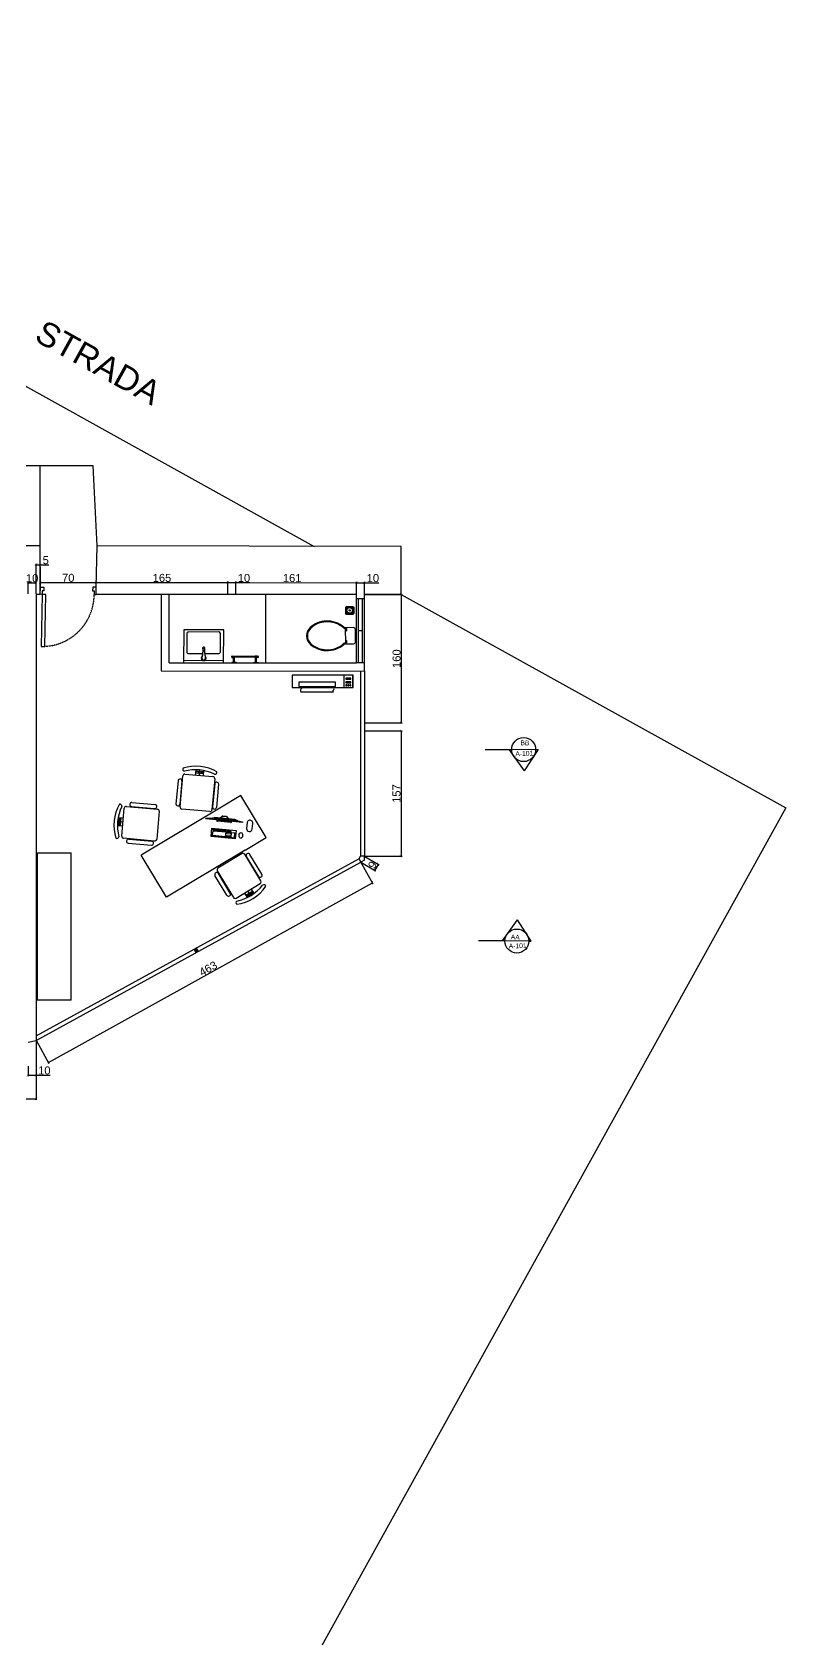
# Model space of a CAD drawing. Header units: millimetres. Extents: x 4804 to 8663, y 84 to 4858.
# Drawn here: x 7720 to 8663, y 2850 to 4858 of the extents above; entities that cross this region are included whole.
import ezdxf

# ---------------------------------------------------------------- set-up
doc = ezdxf.new("R2010")
doc.units = ezdxf.units.MM
doc.linetypes.add('HIDDEN', pattern=[0.375, 0.25, -0.125])
for name, color, linetype in [('A-DOOR-FULL', 3, 'Continuous'), ('A-FLOOR-STRS', 3, 'Continuous'), ('A-FURN', 9, 'Continuous'), ('A-GLAZ-FULL', 4, 'Continuous'), ('A-WALL-FULL-EXTR', 1, 'Continuous'), ('A-WALL-FULL-INTR', 2, 'Continuous'), ('QUOTE', 5, 'Continuous')]:
    doc.layers.add(name, color=color, linetype=linetype)
doc.styles.get("Standard").update_dxf_attribs({"font": 'Arial.ttf'})
doc.dimstyles.new('ISO-25', dxfattribs={"dimtxt": 2.5, "dimasz": 2.5, "dimexe": 1.25, "dimexo": 0.625, "dimtad": 1, "dimtxsty": 'Standard', "dimcen": 2.5, "dimadec": 0, "dimazin": 0, "dimtfac": 1, "dimtmove": 0, "dimatfit": 3, "dimfxl": 1, "dimarcsym": 0})

# ---------------------------------------------------------------- blocks, each defined once
blk = doc.blocks.new('_ArchTick')
at = {"color": 0, "linetype": 'ByBlock', "const_width": 0.15}
blk.add_lwpolyline([(-0.5, -0.5), (0.5, 0.5)], dxfattribs=at)
blk = doc.blocks.new('*D14')
at = {"layer": 'Defpoints', "color": 0, "transparency": 16777216}
for p in [(6837.4, 3589.5), (7725.4, 3591), (7725.5, 3525.2)]:
    blk.add_point(p, dxfattribs=at)
at = {"layer": 'QUOTE', "color": 0, "lineweight": -2, "transparency": 16777216}
for p, q in [((6837.4, 3588.9), (6837.5, 3522.5)), ((7725.4, 3590.4), (7725.5, 3524)), ((6837.5, 3523.7), (7725.5, 3525.2))]:
    blk.add_line(p, q, dxfattribs=at)
at = {"layer": 'QUOTE', "color": 0, "lineweight": -2, "transparency": 16777216, "xscale": 3, "yscale": 3, "zscale": 3}
for p, rotation in [((6837.5, 3523.7), 180.0972276845525), ((7725.5, 3525.2), 0.09722768455243386)]:
    blk.add_blockref('_ArchTick', p, dxfattribs=dict(at, rotation=rotation))
at = {"layer": 'QUOTE', "color": 0, "transparency": 16777216, "insert": (7281.5, 3530.2), "char_height": 10, "attachment_point": 5, "rotation": 0.0972}
blk.add_mtext('888', dxfattribs=at)
blk = doc.blocks.new('*D18')
at = {"layer": 'Defpoints', "color": 0, "transparency": 16777216}
for p in [(8130.5, 3823), (8145.9, 3795.3), (7725.4, 3598.3)]:
    blk.add_point(p, dxfattribs=at)
at = {"layer": 'QUOTE', "color": 0, "lineweight": -2, "transparency": 16777216}
for p, q in [((8130.8, 3822.5), (8146.5, 3794.2)), ((7740.7, 3570.6), (8145.9, 3795.3)), ((7725.7, 3597.8), (7741.4, 3569.6))]:
    blk.add_line(p, q, dxfattribs=at)
at = {"layer": 'QUOTE', "color": 0, "lineweight": -2, "transparency": 16777216, "xscale": 3, "yscale": 3, "zscale": 3}
for p, rotation in [((8145.9, 3795.3), 29.01081210892175), ((7740.7, 3570.6), 209.0108121089217)]:
    blk.add_blockref('_ArchTick', p, dxfattribs=dict(at, rotation=rotation))
at = {"layer": 'QUOTE', "color": 0, "transparency": 16777216, "insert": (7940.5, 3688), "char_height": 10, "attachment_point": 5, "rotation": 29.0108}
blk.add_mtext('463', dxfattribs=at)
blk = doc.blocks.new('*D42')
at = {"layer": 'Defpoints', "color": 0, "transparency": 16777216}
for p in [(8136.2, 4155.5), (8136.1, 3995.4), (8181.9, 3995.3)]:
    blk.add_point(p, dxfattribs=at)
at = {"layer": 'QUOTE', "color": 0, "lineweight": -2, "transparency": 16777216}
for p, q in [((8136.8, 4155.5), (8183.2, 4155.5)), ((8182, 4155.5), (8181.9, 3995.3)), ((8136.7, 3995.4), (8183.1, 3995.3))]:
    blk.add_line(p, q, dxfattribs=at)
at = {"layer": 'QUOTE', "color": 0, "lineweight": -2, "transparency": 16777216, "xscale": 3, "yscale": 3, "zscale": 3}
for p, rotation in [((8182, 4155.5), 89.96210834138746), ((8181.9, 3995.3), 269.9621083413875)]:
    blk.add_blockref('_ArchTick', p, dxfattribs=dict(at, rotation=rotation))
at = {"layer": 'QUOTE', "color": 0, "transparency": 16777216, "insert": (8176.2, 4075.4), "char_height": 10, "attachment_point": 5, "rotation": 89.9621}
blk.add_mtext('160', dxfattribs=at)
blk = doc.blocks.new('*D44')
at = {"layer": 'Defpoints', "color": 0, "transparency": 16777216}
for p in [(7715.4, 3567), (7725.4, 3567), (7725.4, 3555)]:
    blk.add_point(p, dxfattribs=at)
at = {"layer": 'QUOTE', "color": 0, "lineweight": -2, "transparency": 16777216}
for p, q in [((7715.4, 3566.3), (7715.4, 3553.7)), ((7715.4, 3555), (7725.4, 3555)), ((7725.4, 3566.3), (7725.4, 3553.7)), ((7725.4, 3555), (7743, 3555))]:
    blk.add_line(p, q, dxfattribs=at)
at = {"layer": 'QUOTE', "color": 0, "lineweight": -2, "transparency": 16777216, "xscale": 3, "yscale": 3, "zscale": 3, "rotation": 180}
blk.add_blockref('_ArchTick', (7715.4, 3555), dxfattribs=at)
at = {"layer": 'QUOTE', "color": 0, "lineweight": -2, "transparency": 16777216, "xscale": 3, "yscale": 3, "zscale": 3}
blk.add_blockref('_ArchTick', (7725.4, 3555), dxfattribs=at)
at = {"layer": 'QUOTE', "color": 0, "transparency": 16777216, "insert": (7735.7, 3560.7), "char_height": 10, "attachment_point": 5}
blk.add_mtext('10', dxfattribs=at)
blk = doc.blocks.new('*D27')
at = {"layer": 'Defpoints', "color": 0, "transparency": 16777216}
for p in [(8131.6, 3821), (8136, 3828.4), (8148.8, 3810.9)]:
    blk.add_point(p, dxfattribs=at)
at = {"layer": 'QUOTE', "color": 0, "lineweight": -2, "transparency": 16777216}
for p, q in [((8132.1, 3820.7), (8149.9, 3810.3)), ((8136.5, 3828.1), (8154.2, 3817.7)), ((8153.1, 3818.3), (8148.8, 3810.9))]:
    blk.add_line(p, q, dxfattribs=at)
at = {"layer": 'QUOTE', "color": 0, "lineweight": -2, "transparency": 16777216, "xscale": 3, "yscale": 3, "zscale": 3}
for p, rotation in [((8153.1, 3818.3), 59.47457233939542), ((8148.8, 3810.9), 239.4745723393954)]:
    blk.add_blockref('_ArchTick', p, dxfattribs=dict(at, rotation=rotation))
at = {"layer": 'QUOTE', "color": 0, "transparency": 16777216, "insert": (8146, 3817.5), "char_height": 10, "attachment_point": 5, "rotation": 59.4746}
blk.add_mtext('9', dxfattribs=at)
blk = doc.blocks.new('*D28')
at = {"layer": 'Defpoints', "color": 0, "transparency": 16777216}
for p in [(8136.1, 3985.3), (8136, 3828.4), (8181.7, 3828.4)]:
    blk.add_point(p, dxfattribs=at)
at = {"layer": 'QUOTE', "color": 0, "lineweight": -2, "transparency": 16777216}
for p, q in [((8136.7, 3985.3), (8183.1, 3985.3)), ((8181.9, 3985.3), (8181.7, 3828.4)), ((8136.6, 3828.4), (8183, 3828.4))]:
    blk.add_line(p, q, dxfattribs=at)
at = {"layer": 'QUOTE', "color": 0, "lineweight": -2, "transparency": 16777216, "xscale": 3, "yscale": 3, "zscale": 3}
for p, rotation in [((8181.9, 3985.3), 89.96210834138833), ((8181.7, 3828.4), 269.9621083413884)]:
    blk.add_blockref('_ArchTick', p, dxfattribs=dict(at, rotation=rotation))
at = {"layer": 'QUOTE', "color": 0, "transparency": 16777216, "insert": (8176.1, 3906.8), "char_height": 10, "attachment_point": 5, "rotation": 89.9621}
blk.add_mtext('157', dxfattribs=at)
blk = doc.blocks.new('*D35')
at = {"layer": 'Defpoints', "color": 0, "transparency": 16777216}
for p in [(7725.4, 4170.2), (7715.4, 4155.8), (7725.4, 4155.8)]:
    blk.add_point(p, dxfattribs=at)
at = {"layer": 'QUOTE', "color": 0, "lineweight": -2, "transparency": 16777216}
for p, q in [((7715.4, 4156.4), (7715.4, 4171.5)), ((7715.4, 4170.2), (7725.4, 4170.2)), ((7725.4, 4156.4), (7725.4, 4171.4))]:
    blk.add_line(p, q, dxfattribs=at)
at = {"layer": 'QUOTE', "color": 0, "lineweight": -2, "transparency": 16777216, "xscale": 3, "yscale": 3, "zscale": 3}
for p, rotation in [((7715.4, 4170.2), 179.9621083414018), ((7725.4, 4170.2), 359.9621083414019)]:
    blk.add_blockref('_ArchTick', p, dxfattribs=dict(at, rotation=rotation))
at = {"layer": 'QUOTE', "color": 0, "transparency": 16777216, "insert": (7720.4, 4175.9), "char_height": 10, "attachment_point": 5, "rotation": 359.9621}
blk.add_mtext('10', dxfattribs=at)
blk = doc.blocks.new('*D36')
at = {"layer": 'Defpoints', "color": 0, "transparency": 16777216}
for p in [(7730.6, 4192.8), (7725.4, 4155.8), (7730.5, 4155.8)]:
    blk.add_point(p, dxfattribs=at)
at = {"layer": 'QUOTE', "color": 0, "lineweight": -2, "transparency": 16777216}
for p, q in [((7725.4, 4156.4), (7725.4, 4194)), ((7725.4, 4192.8), (7730.6, 4192.8)), ((7730.5, 4156.4), (7730.6, 4194)), ((7730.6, 4192.8), (7741.4, 4192.8))]:
    blk.add_line(p, q, dxfattribs=at)
at = {"layer": 'QUOTE', "color": 0, "lineweight": -2, "transparency": 16777216, "xscale": 3, "yscale": 3, "zscale": 3}
for p, rotation in [((7725.4, 4192.8), 179.9621083413977), ((7730.6, 4192.8), 359.9621083413978)]:
    blk.add_blockref('_ArchTick', p, dxfattribs=dict(at, rotation=rotation))
at = {"layer": 'QUOTE', "color": 0, "transparency": 16777216, "insert": (7737.5, 4198.5), "char_height": 10, "attachment_point": 5, "rotation": 359.9621}
blk.add_mtext('5', dxfattribs=at)
blk = doc.blocks.new('*D37')
at = {"layer": 'Defpoints', "color": 0, "transparency": 16777216}
for p in [(7800.5, 4170.6), (7730.5, 4155.9), (7800.5, 4155.7)]:
    blk.add_point(p, dxfattribs=at)
at = {"layer": 'QUOTE', "color": 0, "lineweight": -2, "transparency": 16777216}
for p, q in [((7730.5, 4156.5), (7730.6, 4172)), ((7730.6, 4170.7), (7800.5, 4170.6)), ((7800.5, 4156.3), (7800.6, 4171.8))]:
    blk.add_line(p, q, dxfattribs=at)
at = {"layer": 'QUOTE', "color": 0, "lineweight": -2, "transparency": 16777216, "xscale": 3, "yscale": 3, "zscale": 3}
for p, rotation in [((7730.6, 4170.7), 179.8934325232103), ((7800.5, 4170.6), 359.8934325232102)]:
    blk.add_blockref('_ArchTick', p, dxfattribs=dict(at, rotation=rotation))
at = {"layer": 'QUOTE', "color": 0, "transparency": 16777216, "insert": (7765.6, 4176.4), "char_height": 10, "attachment_point": 5, "rotation": 359.8934}
blk.add_mtext('70', dxfattribs=at)
blk = doc.blocks.new('*D38')
at = {"layer": 'Defpoints', "color": 0, "transparency": 16777216}
for p in [(7965, 4170.5), (7800.5, 4155.7), (7965, 4155.6)]:
    blk.add_point(p, dxfattribs=at)
at = {"layer": 'QUOTE', "color": 0, "lineweight": -2, "transparency": 16777216}
for p, q in [((7800.5, 4156.3), (7800.5, 4171.8)), ((7800.5, 4170.6), (7965, 4170.5)), ((7965, 4156.3), (7965, 4171.7))]:
    blk.add_line(p, q, dxfattribs=at)
at = {"layer": 'QUOTE', "color": 0, "lineweight": -2, "transparency": 16777216, "xscale": 3, "yscale": 3, "zscale": 3}
for p, rotation in [((7800.5, 4170.6), 179.9677185186869), ((7965, 4170.5), 359.9677185186869)]:
    blk.add_blockref('_ArchTick', p, dxfattribs=dict(at, rotation=rotation))
at = {"layer": 'QUOTE', "color": 0, "transparency": 16777216, "insert": (7882.8, 4176.3), "char_height": 10, "attachment_point": 5, "rotation": 359.9677}
blk.add_mtext('165', dxfattribs=at)
blk = doc.blocks.new('*D6')
at = {"layer": 'Defpoints', "color": 0, "transparency": 16777216}
for p in [(7975, 4170.5), (7965, 4155.6), (7975, 4155.6)]:
    blk.add_point(p, dxfattribs=at)
at = {"layer": 'QUOTE', "color": 0, "lineweight": -2, "transparency": 16777216}
for p, q in [((7965, 4156.3), (7965, 4171.7)), ((7965, 4170.5), (7975, 4170.5)), ((7975, 4156.2), (7975, 4171.7)), ((7975, 4170.5), (7992.6, 4170.5))]:
    blk.add_line(p, q, dxfattribs=at)
at = {"layer": 'QUOTE', "color": 0, "lineweight": -2, "transparency": 16777216, "xscale": 3, "yscale": 3, "zscale": 3}
for p, rotation in [((7965, 4170.5), 179.967709681497), ((7975, 4170.5), 359.967709681497)]:
    blk.add_blockref('_ArchTick', p, dxfattribs=dict(at, rotation=rotation))
at = {"layer": 'QUOTE', "color": 0, "transparency": 16777216, "insert": (7985.3, 4176.2), "char_height": 10, "attachment_point": 5, "rotation": 359.9677}
blk.add_mtext('10', dxfattribs=at)
blk = doc.blocks.new('*D39')
at = {"layer": 'Defpoints', "color": 0, "transparency": 16777216}
for p in [(8126.2, 4170.4), (7965, 4155.6), (8126.2, 4155.5)]:
    blk.add_point(p, dxfattribs=at)
at = {"layer": 'QUOTE', "color": 0, "lineweight": -2, "transparency": 16777216}
for p, q in [((7965, 4156.3), (7965, 4171.7)), ((7965, 4170.5), (8126.2, 4170.4)), ((8126.2, 4156.1), (8126.2, 4171.6))]:
    blk.add_line(p, q, dxfattribs=at)
at = {"layer": 'QUOTE', "color": 0, "lineweight": -2, "transparency": 16777216, "xscale": 3, "yscale": 3, "zscale": 3}
for p, rotation in [((7965, 4170.5), 179.9621083413872), ((8126.2, 4170.4), 359.9621083413872)]:
    blk.add_blockref('_ArchTick', p, dxfattribs=dict(at, rotation=rotation))
at = {"layer": 'QUOTE', "color": 0, "transparency": 16777216, "insert": (8045.6, 4176.1), "char_height": 10, "attachment_point": 5, "rotation": 359.9621}
blk.add_mtext('161', dxfattribs=at)
blk = doc.blocks.new('*D40')
at = {"layer": 'Defpoints', "color": 0, "transparency": 16777216}
for p in [(8136.2, 4170.4), (8126.2, 4155.5), (8136.2, 4155.5)]:
    blk.add_point(p, dxfattribs=at)
at = {"layer": 'QUOTE', "color": 0, "lineweight": -2, "transparency": 16777216}
for p, q in [((8126.2, 4156.1), (8126.2, 4171.6)), ((8126.2, 4170.4), (8136.2, 4170.4)), ((8136.2, 4156.1), (8136.2, 4171.6)), ((8136.2, 4170.4), (8153.8, 4170.4))]:
    blk.add_line(p, q, dxfattribs=at)
at = {"layer": 'QUOTE', "color": 0, "lineweight": -2, "transparency": 16777216, "xscale": 3, "yscale": 3, "zscale": 3}
for p, rotation in [((8126.2, 4170.4), 179.9873347213259), ((8136.2, 4170.4), 359.987334721326)]:
    blk.add_blockref('_ArchTick', p, dxfattribs=dict(at, rotation=rotation))
at = {"layer": 'QUOTE', "color": 0, "transparency": 16777216, "insert": (8146.5, 4176.1), "char_height": 10, "attachment_point": 5, "rotation": 359.9873}
blk.add_mtext('10', dxfattribs=at)

msp = doc.modelspace()

# ---------------------------------------------------------------- linework, layer by layer
msp.add_line((8012.761, 4070.143), (8012.761, 4155.605))
at = {"layer": 'A-DOOR-FULL'}
for points in [[(7733.032, 4155.804), (7730.532, 4155.853), (7730.706, 4164.851), (7735.205, 4164.764), (7735.119, 4160.265), (7733.119, 4160.304), (7733.032, 4155.804)], [(7798.021, 4155.771), (7800.52, 4155.722), (7800.694, 4164.721), (7796.195, 4164.808), (7796.108, 4160.308), (7798.108, 4160.27), (7798.021, 4155.771)], [(7736.276, 4090.73), (7737.531, 4155.718), (7733.032, 4155.804), (7731.777, 4090.816), (7736.276, 4090.73)]]:
    msp.add_lwpolyline(points, dxfattribs=at)
at = {"layer": 'A-DOOR-FULL', "linetype": 'HIDDEN'}
msp.add_arc((7732.755, 4155.901), 65.266, 273.093104, 359.885998, dxfattribs=at)
at = {"layer": 'A-FLOOR-STRS'}
for p, q in [((7730.297, 4316.401), (7128.916, 4317.577)), ((7730.567, 4216.401), (7730.297, 4316.401)), ((7796.798, 4316.271), (7730.297, 4316.401)), ((7801.576, 4216.26), (7796.798, 4316.271))]:
    msp.add_line(p, q, dxfattribs=at)
at = {"layer": 'A-FURN'}
for p, q in [((8112.567, 4139.7), (8113.562, 4140.705)), ((8112.61, 4131.7), (8112.567, 4139.7)), ((8113.068, 4139.495), (8113.771, 4140.206)), ((8113.109, 4131.91), (8113.068, 4139.495)), ((8113.562, 4140.705), (8121.562, 4140.748)), ((8113.771, 4140.206), (8121.357, 4140.247)), ((8114.07, 4139.086), (8114.191, 4139.208)), ((8114.107, 4132.329), (8114.07, 4139.086)), ((8114.191, 4139.208), (8120.948, 4139.245)), ((8120.948, 4139.245), (8121.07, 4139.124)), ((8121.07, 4139.124), (8121.107, 4132.367)), ((8121.357, 4140.247), (8122.068, 4139.543)), ((8121.562, 4140.748), (8122.567, 4139.753)), ((8122.068, 4139.543), (8122.109, 4131.958)), ((8122.567, 4139.753), (8122.61, 4131.753)), ((8113.615, 4130.705), (8112.61, 4131.7)), ((8113.82, 4131.206), (8113.109, 4131.91)), ((8121.615, 4130.748), (8113.615, 4130.705)), ((8121.405, 4131.247), (8113.82, 4131.206)), ((8114.229, 4132.208), (8114.107, 4132.329)), ((8120.986, 4132.245), (8114.229, 4132.208)), ((8121.107, 4132.367), (8120.986, 4132.245)), ((8122.109, 4131.958), (8121.405, 4131.247)), ((8122.61, 4131.753), (8121.615, 4130.748)), ((7909.94, 4111.412), (7909.913, 4070.199)), ((7959.938, 4111.588), (7909.94, 4111.412)), ((7913.88, 4106.607), (7913.83, 4083.819)), ((7953.86, 4108.771), (7915.873, 4108.614)), ((7955.83, 4083.769), (7955.858, 4106.769)), ((7959.889, 4070.166), (7959.938, 4111.588)), ((8122.302, 4114.217), (8111.967, 4114.162)), ((8111.967, 4114.162), (8112.075, 4094.031)), ((8111.972, 4113.162), (8113.472, 4113.17)), ((8111.972, 4113.162), (8111.988, 4110.162)), ((8111.988, 4110.162), (8113.488, 4110.17)), ((8112.053, 4098.031), (8113.553, 4098.039)), ((8113.472, 4113.17), (8113.488, 4110.17)), ((8113.553, 4098.039), (8113.569, 4095.039)), ((8124.763, 4097.059), (8124.687, 4111.27)), ((8124.713, 4111.319), (8124.71, 4111.912)), ((8124.792, 4096.517), (8124.789, 4097.109)), ((7915.828, 4081.816), (7933.522, 4081.817)), ((7936.278, 4081.814), (7953.828, 4081.771)), ((7970.05, 4077.25), (7970.057, 4078.433)), ((7970.219, 4077.249), (7970.05, 4077.25)), ((7970.057, 4078.433), (7970.226, 4078.432)), ((7970.219, 4077.249), (7970.226, 4078.432)), ((7970.895, 4077.245), (7970.902, 4078.428)), ((7971.064, 4077.245), (7970.895, 4077.245)), ((7970.902, 4078.428), (7971.071, 4078.427)), ((7971.064, 4077.245), (7971.071, 4078.427)), ((7971.571, 4077.242), (7971.577, 4078.425)), ((7971.993, 4077.239), (7971.571, 4077.242)), ((7971.577, 4078.425), (7972, 4078.422)), ((7971.992, 4076.99), (7971.993, 4077.239)), ((7974.02, 4076.979), (7971.992, 4076.99)), ((7971.993, 4077.239), (7972, 4078.422)), ((7972, 4078.422), (7972.001, 4078.671)), ((7972.001, 4078.671), (7974.029, 4078.66)), ((7972.38, 4070.727), (7972.414, 4076.988)), ((7973.563, 4070.721), (7973.597, 4076.981)), ((7974.021, 4077.228), (7974.02, 4076.979)), ((7974.028, 4078.411), (7974.021, 4077.228)), ((7974.19, 4077.227), (7974.021, 4077.228)), ((7974.029, 4078.66), (7974.028, 4078.411)), ((7974.028, 4078.411), (7974.197, 4078.41)), ((7974.19, 4077.312), (7974.196, 4078.326)), ((7974.19, 4077.312), (7974.19, 4077.227)), ((7974.197, 4078.41), (7974.196, 4078.326)), ((7999.195, 4077.226), (7999.194, 4077.142)), ((7999.194, 4077.142), (7999.363, 4077.142)), ((7999.195, 4077.226), (7999.196, 4078.24)), ((7999.365, 4078.324), (7999.196, 4078.325)), ((7999.196, 4078.325), (7999.196, 4078.24)), ((7999.365, 4078.324), (7999.363, 4077.142)), ((7999.363, 4077.142), (7999.363, 4076.892)), ((7999.363, 4076.892), (8001.391, 4076.89)), ((8001.393, 4078.571), (7999.365, 4078.574)), ((7999.365, 4078.574), (7999.365, 4078.324)), ((7999.777, 4070.631), (7999.785, 4076.892)), ((8000.96, 4070.63), (8000.968, 4076.89)), ((8001.391, 4077.139), (8001.393, 4078.322)), ((8001.391, 4076.89), (8001.391, 4077.139)), ((8001.391, 4077.139), (8001.814, 4077.138)), ((8001.393, 4078.322), (8001.393, 4078.571)), ((8001.815, 4078.321), (8001.393, 4078.322)), ((8001.814, 4077.138), (8001.815, 4078.321)), ((8002.32, 4077.138), (8002.322, 4078.321)), ((8002.32, 4077.138), (8002.489, 4077.138)), ((8002.491, 4078.32), (8002.322, 4078.321)), ((8002.489, 4077.138), (8002.491, 4078.32)), ((8003.165, 4077.137), (8003.167, 4078.319)), ((8003.165, 4077.137), (8003.334, 4077.136)), ((8003.336, 4078.319), (8003.167, 4078.319)), ((8003.334, 4077.136), (8003.336, 4078.319)), ((8112.069, 4095.031), (8113.569, 4095.039)), ((8112.075, 4094.031), (8122.41, 4094.086)), ((7959.903, 4072.906), (7909.894, 4072.966)), ((7970.014, 4070.74), (7970.012, 4070.234)), ((7975.928, 4070.708), (7970.014, 4070.74)), ((7975.923, 4070.222), (7975.928, 4070.708)), ((7997.411, 4070.18), (7997.412, 4070.634)), ((7997.412, 4070.634), (8003.326, 4070.627)), ((8003.326, 4070.627), (8003.325, 4070.168)), ((8110.035, 4054.656), (8110.025, 4039.406)), ((8121.463, 4039.399), (8121.473, 4054.649)), ((7902.841, 3922.839), (7900.308, 3894.051)), ((7907.818, 3922.402), (7905.285, 3893.613)), ((7905.498, 3890.048), (7908.911, 3928.837)), ((7911.571, 3931.067), (7946.526, 3927.992)), ((7924.723, 3932.874), (7934.507, 3932.013)), ((7924.839, 3934.202), (7934.624, 3933.341)), ((7924.868, 3935.326), (7934.722, 3934.459)), ((7948.757, 3925.331), (7945.344, 3886.542)), ((7948.701, 3918.805), (7946.168, 3890.016)), ((7953.677, 3918.367), (7951.145, 3889.578)), ((7981.53, 3904.467), (7955.293, 3888.719)), ((8013.025, 3851.993), (7981.53, 3904.467)), ((7828.28, 3866.937), (7829.168, 3876.789)), ((7829.404, 3866.906), (7830.286, 3876.688)), ((7830.731, 3866.786), (7831.613, 3876.569)), ((7832.509, 3853.631), (7835.661, 3888.579)), ((7838.327, 3890.803), (7877.108, 3887.305)), ((7844.853, 3890.733), (7873.636, 3888.137)), ((7845.302, 3895.709), (7874.085, 3893.113)), ((7955.293, 3888.719), (7856.842, 3829.629)), ((7879.333, 3884.64), (7876.181, 3849.691)), ((7942.683, 3884.312), (7907.728, 3887.387)), ((7943.684, 3875.978), (7937.758, 3875.724)), ((7943.684, 3875.978), (7947.967, 3877.004)), ((7977.713, 3872.723), (7943.684, 3875.978)), ((7973.702, 3874.542), (7947.967, 3877.004)), ((7948.346, 3875.965), (7948.408, 3876.614)), ((7948.741, 3875.927), (7948.803, 3876.576)), ((7949.137, 3875.889), (7949.199, 3876.538)), ((7949.532, 3875.851), (7949.594, 3876.5)), ((7949.927, 3875.813), (7949.99, 3876.462)), ((7950.323, 3875.775), (7950.385, 3876.425)), ((7950.718, 3875.738), (7950.78, 3876.387)), ((7951.114, 3875.7), (7951.176, 3876.349)), ((7951.509, 3875.662), (7951.571, 3876.311)), ((7951.904, 3875.624), (7951.967, 3876.273)), ((7952.3, 3875.586), (7952.362, 3876.236)), ((7952.695, 3875.548), (7952.757, 3876.198)), ((7953.091, 3875.511), (7953.153, 3876.16)), ((7953.486, 3875.473), (7953.548, 3876.122)), ((7953.882, 3875.435), (7953.944, 3876.084)), ((7954.277, 3875.397), (7954.339, 3876.046)), ((7954.672, 3875.359), (7954.734, 3876.009)), ((7955.068, 3875.322), (7955.13, 3875.971)), ((7955.078, 3876.324), (7957.657, 3878.254)), ((7955.463, 3875.284), (7955.525, 3875.933)), ((7955.677, 3876.267), (7957.899, 3877.93)), ((7955.859, 3875.246), (7955.921, 3875.895)), ((7956.254, 3875.208), (7956.316, 3875.857)), ((7963.408, 3877.694), (7958.672, 3878.147)), ((7963.446, 3878.097), (7958.711, 3878.55)), ((7965.993, 3875.28), (7964.126, 3877.335)), ((7966.591, 3875.223), (7964.425, 3877.607)), ((7944.097, 3853.244), (7945.1, 3863.729)), ((7945.1, 3863.729), (7975.521, 3860.819)), ((7946.175, 3854.267), (7946.755, 3860.327)), ((7946.755, 3860.327), (7962.878, 3858.785)), ((7946.846, 3861.277), (7946.951, 3862.372)), ((7946.846, 3861.277), (7962.969, 3859.734)), ((7946.951, 3862.372), (7963.074, 3860.83)), ((7951.606, 3873.725), (7951.628, 3873.742)), ((7951.848, 3873.401), (7952.227, 3873.684)), ((7968.817, 3870.634), (7952.023, 3872.24)), ((7968.856, 3871.037), (7952.061, 3872.643)), ((7954.129, 3872.445), (7954.394, 3873.477)), ((7962.298, 3852.725), (7962.878, 3858.785)), ((7962.969, 3859.734), (7963.074, 3860.83)), ((7963.72, 3856.496), (7963.93, 3858.684)), ((7968.767, 3856.013), (7963.72, 3856.496)), ((7963.93, 3858.684), (7968.977, 3858.201)), ((7964.02, 3859.634), (7964.125, 3860.729)), ((7964.02, 3859.634), (7969.068, 3859.151)), ((7964.125, 3860.729), (7969.172, 3860.247)), ((7965.225, 3874.35), (7965.287, 3874.999)), ((7965.62, 3874.312), (7965.683, 3874.961)), ((7966.016, 3874.274), (7966.078, 3874.923)), ((7966.411, 3874.236), (7966.473, 3874.886)), ((7966.807, 3874.199), (7966.869, 3874.848)), ((7967.202, 3874.161), (7967.264, 3874.81)), ((7967.598, 3874.123), (7967.66, 3874.772)), ((7967.993, 3874.085), (7968.055, 3874.734)), ((7968.388, 3874.047), (7968.45, 3874.697)), ((7968.767, 3856.013), (7968.977, 3858.201)), ((7968.784, 3874.01), (7968.846, 3874.659)), ((7969.208, 3871.741), (7968.89, 3872.09)), ((7969.068, 3859.151), (7969.172, 3860.247)), ((7969.179, 3873.972), (7969.241, 3874.621)), ((7969.308, 3852.054), (7969.888, 3858.114)), ((7969.508, 3872.013), (7969.489, 3872.033)), ((7969.575, 3873.934), (7969.637, 3874.583)), ((7969.888, 3858.114), (7973.954, 3857.725)), ((7969.97, 3873.896), (7970.032, 3874.545)), ((7970.365, 3873.858), (7970.428, 3874.507)), ((7970.761, 3873.82), (7970.823, 3874.47)), ((7971.156, 3873.783), (7971.218, 3874.432)), ((7971.552, 3873.745), (7971.614, 3874.394)), ((7971.947, 3873.707), (7972.009, 3874.356)), ((7972.342, 3873.669), (7972.405, 3874.318)), ((7972.738, 3873.631), (7972.8, 3874.28)), ((7973.133, 3873.593), (7973.195, 3874.243)), ((7973.374, 3851.665), (7973.954, 3857.725)), ((7973.529, 3873.556), (7973.591, 3874.205)), ((7977.713, 3872.723), (7973.702, 3874.542)), ((7973.924, 3873.518), (7973.986, 3874.167)), ((7974.32, 3873.48), (7974.382, 3874.129)), ((7975.521, 3860.819), (7974.518, 3850.334)), ((7974.715, 3873.442), (7974.777, 3874.091)), ((7977.713, 3872.723), (7983.483, 3871.35)), ((7989.284, 3870.265), (7988.613, 3863.253)), ((7995.625, 3862.583), (7996.295, 3869.594)), ((7873.515, 3847.467), (7834.734, 3850.965)), ((7840.717, 3844.882), (7869.5, 3842.286)), ((7841.166, 3849.858), (7869.949, 3847.262)), ((7986.788, 3836.245), (7888.337, 3777.155)), ((7974.518, 3850.334), (7944.097, 3853.244)), ((7974.571, 3850.887), (7944.15, 3853.797)), ((7962.298, 3852.725), (7946.175, 3854.267)), ((7963.35, 3852.624), (7963.521, 3854.414)), ((7968.397, 3852.141), (7963.35, 3852.624)), ((7963.521, 3854.414), (7968.568, 3853.932)), ((7968.397, 3852.141), (7968.568, 3853.932)), ((7969.308, 3852.054), (7973.374, 3851.665)), ((7986.788, 3836.245), (8013.025, 3851.993)), ((7726.88, 3832.813), (7769.191, 3832.813)), ((7888.337, 3777.155), (7856.842, 3829.629)), ((7982.93, 3831.81), (7952.843, 3813.752)), ((8006.337, 3797.582), (7986.298, 3830.969)), ((8003.432, 3803.426), (7988.559, 3828.205)), ((8007.715, 3805.997), (7992.843, 3830.776)), ((7963.959, 3779.735), (7949.086, 3804.514)), ((7952.002, 3810.384), (7972.04, 3776.997)), ((7968.242, 3782.306), (7953.37, 3807.085)), ((7975.409, 3776.156), (8005.495, 3794.214)), ((7987.512, 3779.762), (7995.934, 3784.816)), ((7988.198, 3778.619), (7996.619, 3783.674)), ((7988.715, 3777.621), (7997.197, 3782.712)), ((7769.191, 3648.618), (7726.88, 3648.618))]:
    msp.add_line(p, q, dxfattribs=at)
at = {"layer": 'A-FURN', "ltscale": 0.1}
for p, q in [((7999.195, 4077.226), (7974.191, 4077.364)), ((7999.196, 4078.24), (7974.196, 4078.273)), ((7924.973, 3936.522), (7924.394, 3929.939)), ((7929.918, 3936.271), (7929.323, 3929.505)), ((7934.821, 3935.58), (7934.248, 3929.072)), ((7828.047, 3876.89), (7834.554, 3876.303)), ((7827.084, 3867.045), (7833.665, 3866.451)), ((7827.345, 3871.989), (7834.11, 3871.379)), ((7726.88, 3832.813), (7726.88, 3648.793)), ((7769.191, 3648.618), (7769.191, 3832.813)), ((7985.837, 3782.415), (7989.238, 3776.749)), ((7990.08, 3784.961), (7993.575, 3779.138)), ((7994.319, 3787.506), (7997.682, 3781.904))]:
    msp.add_line(p, q, dxfattribs=at)
at = {"layer": 'A-FURN', "ltscale": 4}
for points in [[(7933.209, 4078.285, 0.24373671), (7931.961, 4075.882, 1), (7937.845, 4075.876, 0.24428596), (7936.597, 4078.285)], [(7932.921, 4076.906, 0.12168811), (7932.663, 4075.863, 1), (7937.143, 4075.858, 0.12310701), (7936.88, 4076.913)], [(7933.967, 4089.213), (7933.96, 4089.182), (7933.953, 4089.151), (7933.946, 4089.12), (7933.938, 4089.088), (7933.93, 4089.057), (7933.922, 4089.026), (7933.914, 4088.994), (7933.906, 4088.963), (7933.899, 4088.931), (7933.891, 4088.9), (7933.883, 4088.868), (7933.876, 4088.837), (7933.869, 4088.805), (7933.862, 4088.773), (7933.855, 4088.742), (7933.849, 4088.71), (7933.844, 4088.678), (7933.839, 4088.647), (7933.835, 4088.615), (7933.831, 4088.584), (7933.826, 4088.531), (7933.822, 4088.478), (7933.819, 4088.424), (7933.816, 4088.37), (7933.815, 4088.315), (7933.814, 4088.26), (7933.814, 4088.205), (7933.814, 4088.15), (7933.815, 4088.094), (7933.816, 4088.038), (7933.817, 4087.982), (7933.818, 4087.927), (7933.82, 4087.871), (7933.822, 4087.816), (7933.823, 4087.761), (7933.824, 4087.706), (7933.826, 4087.651), (7933.826, 4087.597), (7933.827, 4087.544), (7933.827, 4087.491), (7933.826, 4087.4), (7933.825, 4087.309), (7933.824, 4087.219), (7933.823, 4087.128), (7933.822, 4087.038), (7933.82, 4086.947), (7933.819, 4086.856), (7933.817, 4086.766), (7933.816, 4086.675), (7933.814, 4086.584), (7933.812, 4086.494), (7933.81, 4086.403), (7933.808, 4086.313), (7933.806, 4086.222), (7933.804, 4086.131), (7933.802, 4086.041), (7933.8, 4085.95), (7933.798, 4085.86), (7933.796, 4085.769), (7933.794, 4085.678), (7933.786, 4085.402), (7933.775, 4085.125), (7933.763, 4084.849), (7933.748, 4084.573), (7933.732, 4084.297), (7933.714, 4084.021), (7933.694, 4083.745), (7933.672, 4083.469), (7933.65, 4083.194), (7933.626, 4082.918), (7933.601, 4082.643), (7933.576, 4082.368), (7933.549, 4082.093), (7933.522, 4081.817), (7933.495, 4081.542), (7933.467, 4081.267), (7933.44, 4080.992), (7933.412, 4080.716), (7933.385, 4080.441), (7933.357, 4080.166), (7933.351, 4080.099), (7933.343, 4080.032), (7933.336, 4079.965), (7933.328, 4079.898), (7933.32, 4079.831), (7933.311, 4079.764), (7933.303, 4079.697), (7933.294, 4079.63), (7933.285, 4079.563), (7933.277, 4079.496), (7933.268, 4079.429), (7933.26, 4079.362), (7933.252, 4079.295), (7933.245, 4079.228), (7933.238, 4079.161), (7933.231, 4079.094), (7933.225, 4079.027), (7933.219, 4078.96), (7933.214, 4078.893), (7933.21, 4078.826), (7933.207, 4078.757), (7933.205, 4078.689), (7933.203, 4078.621), (7933.202, 4078.553), (7933.202, 4078.485), (7933.202, 4078.416), (7933.202, 4078.348), (7933.202, 4078.28), (7933.202, 4078.212), (7933.201, 4078.144), (7933.199, 4078.076), (7933.197, 4078.008), (7933.194, 4077.94), (7933.189, 4077.872), (7933.183, 4077.805), (7933.176, 4077.737), (7933.166, 4077.669), (7934.25, 4085.167, -0.7581403), (7935.572, 4085.165), (7936.657, 4077.53), (7936.672, 4077.463), (7936.679, 4077.435), (7936.687, 4077.407), (7936.696, 4077.379), (7936.705, 4077.351), (7936.715, 4077.324), (7936.725, 4077.296), (7936.735, 4077.268), (7936.746, 4077.24), (7936.757, 4077.212), (7936.768, 4077.185), (7936.78, 4077.157), (7936.791, 4077.13), (7936.803, 4077.102), (7936.814, 4077.075), (7936.826, 4077.047), (7936.837, 4077.02), (7936.849, 4076.993), (7936.86, 4076.966), (7936.87, 4076.938), (7936.881, 4076.911)], [(7936.004, 4087.865, 0.15031112), (7936.232, 4088.602, 1), (7933.608, 4088.605, 0.14506259), (7933.819, 4087.89)]]:
    msp.add_lwpolyline(points, format="xyb", dxfattribs=at)
for points in [[(7932.913, 4076.881), (7932.923, 4076.91), (7932.933, 4076.939), (7932.944, 4076.969), (7932.955, 4076.998), (7932.967, 4077.027), (7932.978, 4077.056), (7932.99, 4077.085), (7933.001, 4077.114), (7933.013, 4077.143), (7933.024, 4077.173), (7933.036, 4077.202), (7933.047, 4077.231), (7933.058, 4077.26), (7933.069, 4077.29), (7933.08, 4077.319), (7933.09, 4077.348), (7933.099, 4077.378), (7933.109, 4077.408), (7933.117, 4077.437), (7933.125, 4077.467), (7933.141, 4077.534), (7933.155, 4077.602), (7933.166, 4077.669)], [(7935.851, 4089.211), (7935.858, 4089.18), (7935.866, 4089.149), (7935.874, 4089.118), (7935.882, 4089.086), (7935.89, 4089.055), (7935.898, 4089.024), (7935.907, 4088.992), (7935.915, 4088.961), (7935.923, 4088.929), (7935.932, 4088.898), (7935.94, 4088.866), (7935.948, 4088.834), (7935.955, 4088.803), (7935.962, 4088.771), (7935.969, 4088.739), (7935.975, 4088.708), (7935.981, 4088.676), (7935.986, 4088.644), (7935.991, 4088.613), (7935.995, 4088.581), (7936, 4088.529), (7936.004, 4088.476), (7936.007, 4088.422), (7936.01, 4088.368), (7936.011, 4088.313), (7936.012, 4088.258), (7936.012, 4088.203), (7936.012, 4088.147), (7936.011, 4088.092), (7936.01, 4088.036), (7936.008, 4087.98), (7936.006, 4087.924), (7936.005, 4087.868), (7936.003, 4087.813), (7936.001, 4087.758), (7935.999, 4087.703), (7935.998, 4087.648), (7935.997, 4087.594), (7935.997, 4087.541), (7935.997, 4087.488), (7935.997, 4087.388), (7935.998, 4087.289), (7935.998, 4087.189), (7935.999, 4087.089), (7936, 4086.989), (7936.001, 4086.889), (7936.003, 4086.789), (7936.004, 4086.689), (7936.005, 4086.589), (7936.007, 4086.49), (7936.009, 4086.39), (7936.011, 4086.29), (7936.012, 4086.19), (7936.015, 4086.09), (7936.017, 4085.99), (7936.019, 4085.89), (7936.021, 4085.791), (7936.024, 4085.691), (7936.027, 4085.591), (7936.03, 4085.491), (7936.039, 4085.208), (7936.05, 4084.925), (7936.063, 4084.641), (7936.078, 4084.358), (7936.095, 4084.075), (7936.113, 4083.792), (7936.133, 4083.509), (7936.154, 4083.227), (7936.177, 4082.944), (7936.2, 4082.661), (7936.225, 4082.379), (7936.251, 4082.096), (7936.278, 4081.814), (7936.306, 4081.531), (7936.335, 4081.249), (7936.364, 4080.967), (7936.394, 4080.685), (7936.424, 4080.403), (7936.454, 4080.121), (7936.485, 4079.84), (7936.577, 4079.006), (7936.597, 4078.822), (7936.6, 4078.754), (7936.602, 4078.686), (7936.603, 4078.618), (7936.604, 4078.55), (7936.604, 4078.482), (7936.603, 4078.414), (7936.603, 4078.345), (7936.602, 4078.277), (7936.602, 4078.209), (7936.602, 4078.14), (7936.603, 4078.072), (7936.605, 4078.004), (7936.608, 4077.936), (7936.612, 4077.868), (7936.617, 4077.8), (7936.624, 4077.732), (7936.633, 4077.665), (7936.644, 4077.597), (7936.657, 4077.53)]]:
    msp.add_lwpolyline(points, dxfattribs=at)
at = {"layer": 'A-FURN'}
for points in [[(8045.498, 4039.449), (8121.748, 4039.398), (8121.754, 4054.648), (8045.504, 4054.699)], [(8054.119, 4040.714), (8099.869, 4040.684), (8099.873, 4046.177), (8054.123, 4046.207)], [(8112.603, 4041.358), (8113.874, 4041.358), (8113.899, 4042.628), (8112.628, 4042.629)], [(8112.677, 4045.173), (8119.031, 4045.169), (8119.057, 4046.559), (8112.703, 4046.563)], [(8112.763, 4049.62), (8119.118, 4049.616), (8119.142, 4050.886), (8112.788, 4050.89)], [(8115.145, 4041.358), (8116.415, 4041.358), (8116.44, 4042.628), (8115.169, 4042.629)], [(8117.686, 4041.358), (8118.957, 4041.357), (8118.981, 4042.627), (8117.711, 4042.628)], [(7983.421, 3870.7), (7937.696, 3875.074), (7937.758, 3875.724), (7983.483, 3871.35)]]:
    msp.add_lwpolyline(points, close=True, dxfattribs=at)
msp.add_lwpolyline([(8056.536, 4033.854), (8097.203, 4033.827, -0.4245272), (8097.255, 4036.132, 0.40494641), (8097.319, 4039.415), (8056.652, 4039.441, -0.4245272), (8056.6, 4037.137, 0.40494641)], format="xyb", close=True, dxfattribs=at)
for radius in [3.5, 0.8]:
    msp.add_circle((8117.588, 4135.726), radius, dxfattribs=at)
for centre, radius, start, end in [((8088.651, 4092.091), 30.241, 91.392191, 132.48198), ((8088.651, 4092.091), 29.241, 91.392191, 132.48198), ((8090.004, 4091.378), 31.015, 48.889159, 93.859979), ((8090.004, 4091.378), 30.015, 48.889159, 93.859979), ((7915.88, 4106.614), 2, 90.194857, 180.194857), ((7953.858, 4106.771), 2, 359.931536, 89.931536), ((8077.825, 4103.913), 14.211, 132.481985, 228.132727), ((8077.825, 4103.913), 13.211, 132.481985, 228.132727), ((8111.954, 4116.53), 3.368, 228.88913, 270.307323), ((8111.954, 4116.53), 2.368, 228.88913, 270.307323), ((8122.315, 4111.849), 2.368, 0.307352, 90.307352), ((7915.83, 4083.816), 2, 179.931536, 269.931536), ((7953.83, 4083.771), 2, 269.931536, 359.931536), ((7970.557, 4077.247), 0.338, 179.684463, 359.684463), ((7970.564, 4078.43), 0.338, 359.684463, 179.684463), ((7971.317, 4077.221), 0.254, 4.663569, 174.705357), ((7971.324, 4078.448), 0.254, 184.663569, 354.705357), ((8002.067, 4077.116), 0.254, 4.903092, 174.94488), ((8002.069, 4078.343), 0.254, 184.903092, 354.94488), ((8002.827, 4077.137), 0.338, 179.923986, 359.923986), ((8002.829, 4078.32), 0.338, 359.923986, 179.923986), ((8088.524, 4115.85), 30.241, 228.13272, 269.222509), ((8088.524, 4115.85), 29.241, 228.13272, 269.222509), ((8089.869, 4116.577), 31.015, 266.754725, 311.725545), ((8089.869, 4116.577), 30.015, 266.754725, 311.725545), ((8112.088, 4091.662), 3.368, 90.307381, 131.725574), ((8112.088, 4091.662), 2.368, 90.307381, 131.725574), ((8122.398, 4096.454), 2.368, 270.307352, 0.307352), ((7911.073, 3937.095), 2.35, 147.439391, 263.036635), ((7925.527, 3889.01), 52.014, 59.987669, 108.418992), ((7924.644, 3881.112), 55.411, 64.595737, 104.480664), ((7905.329, 3922.621), 2.498, 354.972072, 174.972072), ((7911.356, 3928.622), 2.455, 84.972072, 174.972072), ((7946.311, 3925.546), 2.455, 354.972072, 84.972072), ((7949.149, 3933.507), 2.455, 252.597826, 12.776815), ((7951.197, 3918.585), 2.498, 354.972072, 174.972072), ((7874.596, 3867.494), 52.014, 149.861456, 198.292779), ((7882.493, 3866.593), 55.411, 154.469524, 194.354451), ((7830.152, 3891.214), 2.455, 342.471613, 102.650602), ((7838.106, 3888.358), 2.455, 84.845859, 174.845859), ((7845.078, 3893.221), 2.498, 84.845859, 264.845859), ((7873.861, 3890.625), 2.498, 264.845859, 84.845859), ((7876.888, 3884.86), 2.455, 354.845859, 84.845859), ((7902.796, 3893.832), 2.498, 174.972072, 354.972072), ((7907.943, 3889.832), 2.455, 174.972072, 264.972072), ((7942.898, 3886.757), 2.455, 264.972072, 354.972072), ((7948.656, 3889.797), 2.498, 174.972072, 354.972072), ((7958.566, 3877.039), 1.518, 84.53584, 126.815493), ((7958.566, 3877.039), 1.113, 84.53584, 126.815493), ((7963.302, 3876.586), 1.113, 42.256186, 84.53584), ((7963.302, 3876.586), 1.518, 42.256186, 84.53584), ((7952.101, 3873.063), 0.827, 126.815493, 264.53584), ((7952.101, 3873.063), 0.422, 126.815493, 264.53584), ((7968.896, 3871.457), 0.827, 264.53584, 42.256186), ((7968.896, 3871.457), 0.422, 264.53584, 42.256186), ((7992.119, 3862.918), 3.522, 174.53584, 354.53584), ((7992.79, 3869.929), 3.522, 354.53584, 174.53584), ((7826.48, 3853.146), 2.35, 237.313177, 352.910421), ((7834.954, 3853.41), 2.455, 174.845859, 264.845859), ((7840.942, 3847.37), 2.498, 84.845859, 264.845859), ((7869.725, 3844.774), 2.498, 264.845859, 84.845859), ((7873.736, 3849.912), 2.455, 264.845859, 354.845859), ((7984.193, 3829.706), 2.455, 30.972072, 120.972072), ((7990.701, 3829.491), 2.498, 30.972072, 210.972072), ((7951.228, 3805.799), 2.498, 30.972072, 210.972072), ((7954.106, 3811.647), 2.455, 120.972072, 210.972072), ((8005.573, 3804.712), 2.498, 210.972072, 30.972072), ((8004.232, 3796.319), 2.455, 300.972072, 30.972072), ((7966.1, 3781.02), 2.498, 210.972072, 30.972072), ((7974.145, 3778.261), 2.455, 210.972072, 300.972072), ((7965.309, 3826.796), 55.411, 281.46348, 321.348407), ((7969.558, 3820.079), 52.014, 277.525152, 325.956475), ((8010.267, 3790.402), 2.455, 13.167329, 133.346318), ((7977.598, 3770.517), 2.35, 122.907509, 238.504753)]:
    msp.add_arc(centre, radius, start, end, dxfattribs=at)
msp.add_ellipse((7981.386, 3854.478), major_axis=(-0.339, -3.547), ratio=0.62341782, dxfattribs=at)
at = {"layer": 'A-GLAZ-FULL', "ltscale": 0.1}
for p, q in [((8136.167, 4150.085), (8126.272, 4150.105)), ((8128.501, 4070.1), (8128.659, 4150.1)), ((8133.501, 4070.09), (8133.659, 4150.09)), ((8133.58, 4110.09), (8128.58, 4110.1)), ((8136.114, 4070.085), (8126.114, 4070.105)), ((8131.056, 4059.999), (8130.954, 3828.434)), ((8136.107, 4059.995), (8135.954, 3828.431)), ((7725.391, 3604.044), (8129.144, 3825.446)), ((7725.391, 3598.342), (8131.548, 3821.062)), ((7922.875, 3712.336), (7925.273, 3707.963)), ((7924.19, 3713.058), (7926.594, 3708.674)), ((7925.505, 3713.779), (7927.915, 3709.384))]:
    msp.add_line(p, q, dxfattribs=at)
at = {"layer": 'A-WALL-FULL-EXTR'}
for p, q in [((6913.697, 4858.481), (8073.264, 4215.723)), ((7730.567, 4216.401), (7649.59, 4216.561)), ((8182.014, 4215.507), (7801.576, 4216.26)), ((8181.895, 4155.508), (8182.014, 4215.507)), ((7730.527, 4155.806), (7725.391, 4155.809)), ((8181.895, 4155.508), (8662.936, 3888.862)), ((8662.936, 3888.862), (7693.317, 2139.623))]:
    msp.add_line(p, q, dxfattribs=at)
at = {"layer": 'A-WALL-FULL-EXTR', "ltscale": 0.3}
for p, q in [((7730.706, 4164.851), (7730.567, 4216.401)), ((7800.694, 4164.721), (7801.576, 4216.26))]:
    msp.add_line(p, q, dxfattribs=at)
at = {"layer": 'A-WALL-FULL-EXTR', "ltscale": 0.1}
for p, q in [((7965.03, 4155.63), (7800.52, 4155.722)), ((8126.171, 4155.539), (7965.029, 4155.63)), ((8181.895, 4155.508), (8136.171, 4155.533))]:
    msp.add_line(p, q, dxfattribs=at)
at = {"layer": 'A-WALL-FULL-INTR', "ltscale": 0.1}
for p, q in [((7725.391, 4155.809), (7725.391, 3598.342)), ((7881.73, 4155.693), (7881.71, 4060.164)), ((7882.775, 4155.676), (7881.73, 4155.693)), ((7891.717, 4070.159), (7891.773, 4155.502)), ((8126.114, 4070.065), (8126.171, 4155.539)), ((8136.107, 4059.995), (8136.171, 4155.533)), ((7881.71, 4060.164), (8136.107, 4059.995)), ((7891.719, 4070.22), (8126.114, 4070.065)), ((8129.179, 3825.465), (8130.954, 3828.434)), ((8131.548, 3821.062), (8129.179, 3825.465)), ((8135.954, 3828.431), (8130.954, 3828.434)), ((8135.951, 3823.431), (8131.548, 3821.062)), ((8135.951, 3823.431), (8135.954, 3828.431))]:
    msp.add_line(p, q, dxfattribs=at)
at = {"layer": 'A-WALL-FULL-INTR'}
msp.add_line((7715.443, 3596.308), (7725.391, 3598.342), dxfattribs=at)
at = {"layer": 'QUOTE'}
for p, q in [((8317.056, 3961.643), (8287.057, 3961.409)), ((8320.056, 3961.666), (8317.056, 3961.643)), ((8317.056, 3961.643), (8335.819, 3935.386)), ((8350.055, 3961.9), (8320.056, 3961.666)), ((8353.055, 3961.923), (8335.819, 3935.386)), ((8350.055, 3961.9), (8353.055, 3961.923)), ((8308.602, 3722.612), (8327.301, 3748.914)), ((8344.601, 3722.418), (8327.301, 3748.914)), ((8308.602, 3722.612), (8278.602, 3722.774)), ((8311.602, 3722.596), (8308.602, 3722.612)), ((8341.601, 3722.434), (8311.602, 3722.596)), ((8341.601, 3722.434), (8344.601, 3722.418)), ((7725.391, 3598.342), (7725.391, 3549.821))]:
    msp.add_line(p, q, dxfattribs=at)
for centre in [(8335.056, 3961.783), (8326.602, 3722.515)]:
    msp.add_circle(centre, 15, dxfattribs=at)

# ---------------------------------------------------------------- texts
at = {"layer": 'A-GLAZ-FULL', "ltscale": 0.1, "insert": (7736.245, 4499.946), "char_height": 30, "attachment_point": 1, "rotation": 331}
msp.add_mtext_dynamic_manual_height_columns('STRADA', width=344.26246, gutter_width=12.5, heights=[0], dxfattribs=at)
at = {"layer": 'QUOTE'}
for s, rotation, p in [('A-101', 2.244457, (8324.785, 3953.469)), ('BB', 358.632171, (8330.994, 3967.328)), ('A-101', 1.294932, (8316.45, 3713.321)), ('AA', 356.862973, (8318.823, 3724.791))]:
    msp.add_text(s, height=6, rotation=rotation, dxfattribs=at).set_placement(p)

# ---------------------------------------------------------------- dimensions: what is measured, and where the dimension line sits
for base, p1, p2, angle, picture, middle in [((7730.551, 4192.774), (7725.391, 4155.809), (7730.527, 4155.806), 359.962108, '*D36', (7737.491, 4192.77)), ((7725.401, 4170.2), (7715.389, 4155.816), (7725.391, 4155.809), 359.962108, '*D35', (7720.4, 4170.203)), ((7725.391, 3554.998), (7715.434, 3566.955), (7725.391, 3566.955), 0, '*D44', (7735.691, 3554.998))]:
    dim = msp.add_linear_dim(base=base, p1=p1, p2=p2, angle=angle, dimstyle='ISO-25', override={"dimtxt": 10, "dimasz": 3, "dimdec": 0, "dimblk1": 'ArchTick', "dimblk2": 'ArchTick', "dimsah": 1}, dxfattribs=at)
    dim.commit()
    dim.dimension.update_dxf_attribs({"geometry": picture, "text_midpoint": middle, "dimtype": 161})
for p1, p2, distance, picture, middle in [((7730.532, 4155.853), (7800.52, 4155.722), 14.861, '*D37', (7765.565, 4176.379)), ((7800.52, 4155.722), (7965.03, 4155.63), 14.852, '*D38', (7882.787, 4176.258)), ((7965.03, 4155.63), (7975.038, 4155.624), 14.852, '*D6', (7985.349, 4176.201)), ((7965.029, 4155.63), (8126.171, 4155.523), 14.852, '*D39', (8045.613, 4176.121)), ((8126.171, 4155.524), (8136.171, 4155.522), 14.852, '*D40', (8146.485, 4176.065)), ((8136.171, 4155.533), (8136.065, 3995.374), 45.795, '*D42', (8176.182, 4075.427)), ((8136.058, 3985.311), (8135.954, 3828.431), 45.795, '*D28', (8176.07, 3906.844)), ((7725.391, 3598.342), (8130.505, 3823), -31.668, '*D18', (7940.525, 3687.991)), ((8135.954, 3828.431), (8131.594, 3821.036), 19.948, '*D27', (8146.021, 3817.512)), ((6837.43, 3589.518), (7725.391, 3591.025), -65.81, '*D14', (7281.512, 3530.192))]:
    dim = msp.add_aligned_dim(p1=p1, p2=p2, distance=distance, dimstyle='ISO-25', override={"dimtxt": 10, "dimasz": 3, "dimdec": 0, "dimblk1": 'ArchTick', "dimblk2": 'ArchTick', "dimsah": 1}, dxfattribs=at)
    dim.commit()
    dim.dimension.update_dxf_attribs({"geometry": picture, "text_midpoint": middle})

doc.saveas('drawing.dxf')
